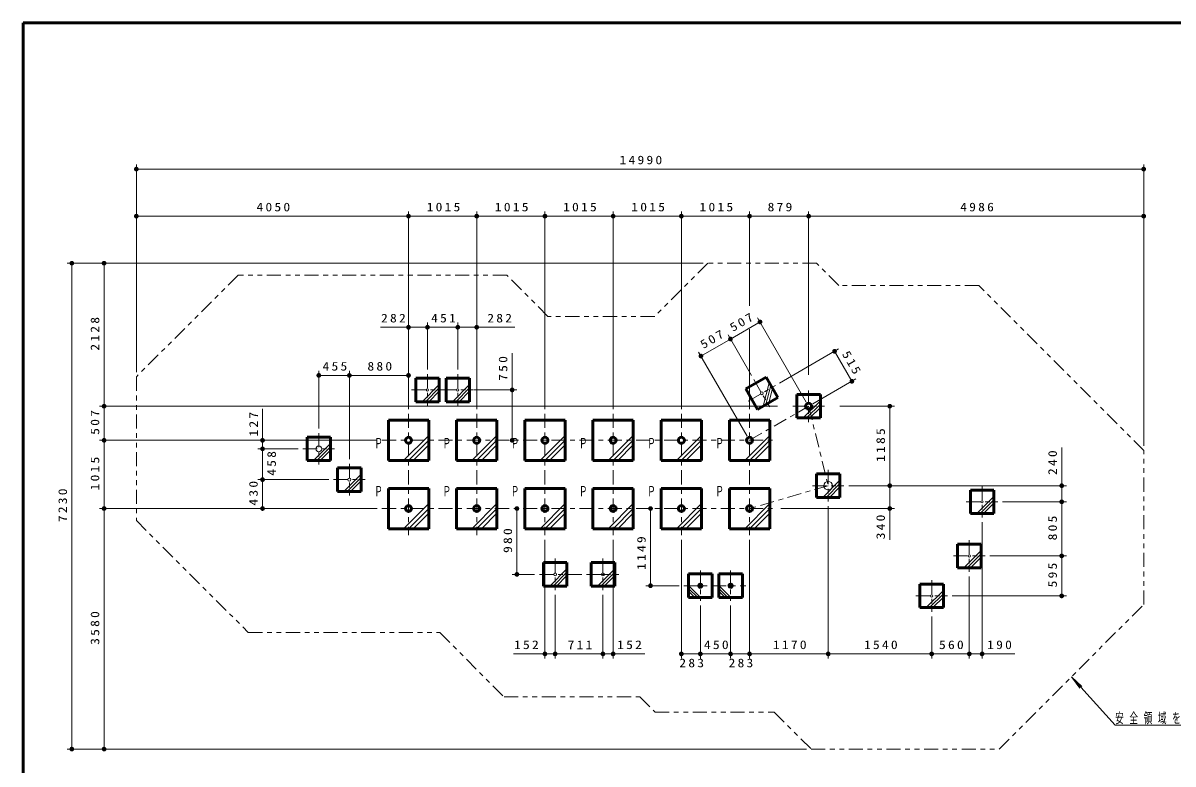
# Model space of a CAD drawing. Units: millimetres on the paper. Extents: x -385 to 0, y -594 to 267.
# Drawn here: x -385 to -140.5, y -484.5 to -327 of the extents above; entities that cross this region are included whole.
import ezdxf
from ezdxf.enums import TextEntityAlignment as Align

# ---------------------------------------------------------------- set-up
doc = ezdxf.new("R2010")
doc.units = ezdxf.units.MM
doc.linetypes.add('USER2', pattern=[6, 3, -1, 1, -1])
doc.linetypes.add('USER3', pattern=[8, 3, -1, 1, -1, 1, -1])
doc.layers.add('0_2', color=7, linetype='Continuous', lineweight=13)
doc.layers.add('LY_19', color=7, linetype='Continuous', lineweight=13)
doc.styles.add('ＭＳ ゴシック', font='')
doc.styles.get('ＭＳ ゴシック').set_extended_font_data('MS Gothic')

# ---------------------------------------------------------------- blocks, each defined once
blk = doc.blocks.new('filled_dot')
at = {"color": 0, "linetype": 'Continuous', "lineweight": -2, "const_width": 1.25}
blk.add_lwpolyline([(-0.625, 0, 1), (0.625, 0, 1)], format="xyb", close=True, dxfattribs=at)

msp = doc.modelspace()

# ---------------------------------------------------------------- linework, layer by layer
at = {"layer": '0_2'}
for p, q in [((-360.908, -401.214), (-360.908, -357.059)), ((-360.908, -358.059), (-146.77, -358.059)), ((-146.77, -416.85), (-146.77, -357.059)), ((-360.908, -368.059), (-303.054, -368.059)), ((-303.054, -409.075), (-303.054, -367.059)), ((-303.054, -368.059), (-288.554, -368.059)), ((-288.554, -409.075), (-288.554, -367.059)), ((-288.554, -368.059), (-274.054, -368.059)), ((-274.054, -409.075), (-274.054, -367.059)), ((-274.054, -368.059), (-259.554, -368.059)), ((-259.554, -409.075), (-259.554, -367.059)), ((-259.554, -368.059), (-245.054, -368.059)), ((-245.054, -409.075), (-245.054, -367.059)), ((-245.054, -368.059), (-230.554, -368.059)), ((-230.554, -387.091), (-230.554, -367.059)), ((-230.554, -368.059), (-217.997, -368.059)), ((-217.997, -401.825), (-217.997, -367.059)), ((-217.997, -368.059), (-146.77, -368.059)), ((-240.417, -378.059), (-375.622, -378.059)), ((-374.622, -481.347), (-374.622, -378.059)), ((-240.417, -378.059), (-368.765, -378.059)), ((-367.765, -408.461), (-367.765, -378.059)), ((-299.025, -400.64), (-299.025, -390.676)), ((-292.582, -400.64), (-292.582, -390.676)), ((-234.615, -394.178), (-228.336, -390.553)), ((-218.497, -407.595), (-228.836, -389.687)), ((-309.026, -391.676), (-299.025, -391.676)), ((-299.025, -391.676), (-292.582, -391.676)), ((-292.582, -391.676), (-280.445, -391.676)), ((-230.132, -401.941), (-235.115, -393.312)), ((-230.554, -409.075), (-230.554, -392.091)), ((-240.893, -397.803), (-234.615, -394.178)), ((-281.019, -397.194), (-281.019, -415.711)), ((-231.054, -414.845), (-241.393, -396.937)), ((-224.18, -403.536), (-211.626, -396.288)), ((-212.492, -396.788), (-208.813, -403.159)), ((-322.125, -413.168), (-322.125, -400.909)), ((-322.125, -401.909), (-315.625, -401.909)), ((-315.625, -419.711), (-315.625, -400.909)), ((-315.625, -401.909), (-303.054, -401.909)), ((-217.13, -407.961), (-207.947, -402.659)), ((-300.173, -407.497), (-296.525, -403.849)), ((-299.466, -407.497), (-296.525, -404.556)), ((-298.759, -407.497), (-296.525, -405.263)), ((-293.73, -407.497), (-290.082, -403.849)), ((-293.023, -407.497), (-290.082, -404.556)), ((-292.316, -407.497), (-290.082, -405.263)), ((-289.082, -404.997), (-280.019, -404.997)), ((-227.698, -408.454), (-226.363, -403.471)), ((-227.085, -408.1), (-226.009, -404.083)), ((-226.473, -407.747), (-225.655, -404.695)), ((-219.144, -410.961), (-215.497, -407.313)), ((-218.437, -410.961), (-215.497, -408.02)), ((-224.633, -408.461), (-368.765, -408.461)), ((-367.765, -415.711), (-367.765, -408.461)), ((-334.08, -417.525), (-334.08, -409.05)), ((-217.73, -410.961), (-215.497, -408.728)), ((-211.36, -408.461), (-199.752, -408.461)), ((-200.752, -408.461), (-200.752, -425.354)), ((-304.089, -419.997), (-298.768, -414.676)), ((-289.589, -419.997), (-284.268, -414.676)), ((-275.089, -419.997), (-269.768, -414.676)), ((-260.589, -419.997), (-255.268, -414.676)), ((-246.089, -419.997), (-240.768, -414.676)), ((-231.589, -419.997), (-226.268, -414.676)), ((-309.69, -415.711), (-368.765, -415.711)), ((-367.765, -430.211), (-367.765, -415.711)), ((-309.69, -415.711), (-335.08, -415.711)), ((-326.482, -417.525), (-335.08, -417.525)), ((-326.482, -417.525), (-335.08, -417.525)), ((-334.08, -424.068), (-334.08, -417.525)), ((-323.273, -420.025), (-319.625, -416.378)), ((-322.566, -420.025), (-319.625, -417.085)), ((-321.859, -420.025), (-319.625, -417.792)), ((-303.079, -419.997), (-298.768, -415.686)), ((-302.069, -419.997), (-298.768, -416.696)), ((-288.579, -419.997), (-284.268, -415.686)), ((-287.569, -419.997), (-284.268, -416.696)), ((-274.079, -419.997), (-269.768, -415.686)), ((-273.069, -419.997), (-269.768, -416.696)), ((-259.579, -419.997), (-255.268, -415.686)), ((-258.569, -419.997), (-255.268, -416.696)), ((-245.079, -419.997), (-240.768, -415.686)), ((-244.069, -419.997), (-240.768, -416.696)), ((-230.579, -419.997), (-226.268, -415.686)), ((-229.569, -419.997), (-226.268, -416.696)), ((-164.205, -417.227), (-164.205, -428.783)), ((-319.982, -424.068), (-335.08, -424.068)), ((-334.08, -430.211), (-334.08, -424.068)), ((-316.773, -426.568), (-313.125, -422.92)), ((-316.066, -426.568), (-313.125, -423.628)), ((-315.359, -426.568), (-313.125, -424.335)), ((-214.987, -427.854), (-211.34, -424.206)), ((-214.28, -427.854), (-211.34, -424.913)), ((-213.573, -427.854), (-211.34, -425.62)), ((-209.482, -425.354), (-199.752, -425.354)), ((-200.752, -425.354), (-200.752, -436.898)), ((-199.752, -425.354), (-163.205, -425.354)), ((-182.273, -431.283), (-178.625, -427.635)), ((-309.69, -430.211), (-368.765, -430.211)), ((-367.765, -481.347), (-367.765, -430.211)), ((-309.69, -430.211), (-335.08, -430.211)), ((-304.089, -434.497), (-298.768, -429.176)), ((-303.079, -434.497), (-298.768, -430.186)), ((-289.589, -434.497), (-284.268, -429.176)), ((-288.579, -434.497), (-284.268, -430.186)), ((-280.013, -430.211), (-280.013, -444.211)), ((-275.089, -434.497), (-269.768, -429.176)), ((-274.079, -434.497), (-269.768, -430.186)), ((-260.589, -434.497), (-255.268, -429.176)), ((-259.579, -434.497), (-255.268, -430.186)), ((-251.608, -446.623), (-251.608, -430.211)), ((-246.089, -434.497), (-240.768, -429.176)), ((-245.079, -434.497), (-240.768, -430.186)), ((-231.589, -434.497), (-226.268, -429.176)), ((-230.579, -434.497), (-226.268, -430.186)), ((-223.917, -430.211), (-199.752, -430.211)), ((-213.84, -429.711), (-213.84, -462.114)), ((-181.566, -431.283), (-178.625, -428.342)), ((-180.859, -431.283), (-178.625, -429.049)), ((-176.768, -428.783), (-163.205, -428.783)), ((-164.205, -428.783), (-164.205, -440.283)), ((-302.069, -434.497), (-298.768, -431.196)), ((-287.569, -434.497), (-284.268, -431.196)), ((-273.069, -434.497), (-269.768, -431.196)), ((-258.569, -434.497), (-255.268, -431.196)), ((-244.069, -434.497), (-240.768, -431.196)), ((-229.569, -434.497), (-226.268, -431.196)), ((-181.125, -433.14), (-181.125, -462.114)), ((-274.054, -436.848), (-274.054, -462.114)), ((-259.554, -436.848), (-259.554, -462.114)), ((-245.054, -436.848), (-245.054, -462.114)), ((-230.554, -436.848), (-230.554, -462.114)), ((-184.987, -442.783), (-181.34, -439.135)), ((-184.28, -442.783), (-181.34, -439.842)), ((-183.573, -442.783), (-181.34, -440.549)), ((-179.482, -440.283), (-163.205, -440.283)), ((-164.205, -440.283), (-164.205, -448.783)), ((-276.24, -444.211), (-281.013, -444.211)), ((-273.03, -446.711), (-269.382, -443.063)), ((-272.323, -446.711), (-269.382, -443.77)), ((-271.616, -446.711), (-269.382, -444.478)), ((-262.873, -446.711), (-259.225, -443.063)), ((-262.166, -446.711), (-259.225, -443.77)), ((-261.459, -446.711), (-259.225, -444.478)), ((-183.84, -444.64), (-183.84, -462.114)), ((-245.547, -446.623), (-252.608, -446.623)), ((-243.518, -446.581), (-240.976, -449.123)), ((-243.518, -447.187), (-241.582, -449.123)), ((-237.09, -446.581), (-234.547, -449.123)), ((-237.09, -447.187), (-235.154, -449.123)), ((-271.882, -448.568), (-271.882, -462.114)), ((-261.725, -448.568), (-261.725, -462.114)), ((-243.518, -447.793), (-242.188, -449.123)), ((-237.09, -447.793), (-235.76, -449.123)), ((-192.987, -451.283), (-189.34, -447.635)), ((-192.28, -451.283), (-189.34, -448.342)), ((-191.573, -451.283), (-189.34, -449.049)), ((-187.482, -448.783), (-163.205, -448.783)), ((-241.018, -450.837), (-241.018, -462.114)), ((-241.018, -450.837), (-241.018, -462.114)), ((-234.59, -450.837), (-234.59, -462.114)), ((-234.59, -450.837), (-234.59, -462.114)), ((-191.84, -453.14), (-191.84, -462.114)), ((-271.882, -461.114), (-280.76, -461.114)), ((-261.725, -461.114), (-271.882, -461.114)), ((-252.832, -461.114), (-261.725, -461.114)), ((-241.018, -461.114), (-245.054, -461.114)), ((-234.59, -461.114), (-241.018, -461.114)), ((-230.554, -461.114), (-234.59, -461.114)), ((-213.84, -461.114), (-230.554, -461.114)), ((-191.84, -461.114), (-213.84, -461.114)), ((-183.84, -461.114), (-191.84, -461.114)), ((-174.184, -461.114), (-183.84, -461.114)), ((-152.852, -476.242), (-162.129, -465.988)), ((-162.129, -465.988), (-160.318, -468.379)), ((-162.129, -465.988), (-159.93, -468.029)), ((-152.852, -476.242), (-131.852, -476.242)), ((-218.463, -481.347), (-375.622, -481.347)), ((-218.463, -481.347), (-368.765, -481.347))]:
    msp.add_line(p, q, dxfattribs=at)
at = {"layer": '0_2', "color": 140, "lineweight": 50}
for p, q in [((-301.525, -402.497), (-296.525, -402.497)), ((-301.525, -402.497), (-301.525, -407.497)), ((-296.525, -402.497), (-296.525, -407.497)), ((-295.082, -402.497), (-290.082, -402.497)), ((-295.082, -402.497), (-295.082, -407.497)), ((-290.082, -402.497), (-290.082, -407.497)), ((-231.369, -404.8), (-227.039, -402.3)), ((-227.039, -402.3), (-224.539, -406.63)), ((-231.369, -404.8), (-228.869, -409.13)), ((-296.525, -407.497), (-301.525, -407.497)), ((-290.082, -407.497), (-295.082, -407.497)), ((-224.539, -406.63), (-228.869, -409.13)), ((-220.497, -405.961), (-215.497, -405.961)), ((-220.497, -405.961), (-220.497, -410.961)), ((-215.497, -405.961), (-215.497, -410.961)), ((-298.768, -411.425), (-307.34, -411.425)), ((-307.34, -411.425), (-307.34, -419.997)), ((-298.768, -419.997), (-298.768, -411.425)), ((-284.268, -411.425), (-292.84, -411.425)), ((-292.84, -411.425), (-292.84, -419.997)), ((-284.268, -419.997), (-284.268, -411.425)), ((-269.768, -411.425), (-278.34, -411.425)), ((-278.34, -411.425), (-278.34, -419.997)), ((-269.768, -419.997), (-269.768, -411.425)), ((-255.268, -411.425), (-263.84, -411.425)), ((-263.84, -411.425), (-263.84, -419.997)), ((-255.268, -419.997), (-255.268, -411.425)), ((-240.768, -411.425), (-249.34, -411.425)), ((-249.34, -411.425), (-249.34, -419.997)), ((-240.768, -419.997), (-240.768, -411.425)), ((-226.268, -411.425), (-234.84, -411.425)), ((-234.84, -411.425), (-234.84, -419.997)), ((-226.268, -419.997), (-226.268, -411.425)), ((-215.497, -410.961), (-220.497, -410.961)), ((-324.625, -415.025), (-319.625, -415.025)), ((-324.625, -415.025), (-324.625, -420.025)), ((-319.625, -415.025), (-319.625, -420.025)), ((-319.625, -420.025), (-324.625, -420.025)), ((-307.34, -419.997), (-298.768, -419.997)), ((-292.84, -419.997), (-284.268, -419.997)), ((-278.34, -419.997), (-269.768, -419.997)), ((-263.84, -419.997), (-255.268, -419.997)), ((-249.34, -419.997), (-240.768, -419.997)), ((-234.84, -419.997), (-226.268, -419.997)), ((-318.125, -421.568), (-313.125, -421.568)), ((-318.125, -421.568), (-318.125, -426.568)), ((-313.125, -421.568), (-313.125, -426.568)), ((-216.34, -422.854), (-211.34, -422.854)), ((-216.34, -422.854), (-216.34, -427.854)), ((-211.34, -422.854), (-211.34, -427.854)), ((-313.125, -426.568), (-318.125, -426.568)), ((-298.768, -425.925), (-307.34, -425.925)), ((-307.34, -425.925), (-307.34, -434.497)), ((-298.768, -434.497), (-298.768, -425.925)), ((-284.268, -425.925), (-292.84, -425.925)), ((-292.84, -425.925), (-292.84, -434.497)), ((-284.268, -434.497), (-284.268, -425.925)), ((-269.768, -425.925), (-278.34, -425.925)), ((-278.34, -425.925), (-278.34, -434.497)), ((-269.768, -434.497), (-269.768, -425.925)), ((-255.268, -425.925), (-263.84, -425.925)), ((-263.84, -425.925), (-263.84, -434.497)), ((-255.268, -434.497), (-255.268, -425.925)), ((-240.768, -425.925), (-249.34, -425.925)), ((-249.34, -425.925), (-249.34, -434.497)), ((-240.768, -434.497), (-240.768, -425.925)), ((-226.268, -425.925), (-234.84, -425.925)), ((-234.84, -425.925), (-234.84, -434.497)), ((-226.268, -434.497), (-226.268, -425.925)), ((-183.625, -426.283), (-178.625, -426.283)), ((-183.625, -426.283), (-183.625, -431.283)), ((-178.625, -426.283), (-178.625, -431.283)), ((-211.34, -427.854), (-216.34, -427.854)), ((-178.625, -431.283), (-183.625, -431.283)), ((-307.34, -434.497), (-298.768, -434.497)), ((-292.84, -434.497), (-284.268, -434.497)), ((-278.34, -434.497), (-269.768, -434.497)), ((-263.84, -434.497), (-255.268, -434.497)), ((-249.34, -434.497), (-240.768, -434.497)), ((-234.84, -434.497), (-226.268, -434.497)), ((-186.34, -437.783), (-181.34, -437.783)), ((-186.34, -437.783), (-186.34, -442.783)), ((-181.34, -437.783), (-181.34, -442.783)), ((-274.382, -441.711), (-269.382, -441.711)), ((-274.382, -441.711), (-274.382, -446.711)), ((-269.382, -441.711), (-269.382, -446.711)), ((-264.225, -441.711), (-259.225, -441.711)), ((-264.225, -441.711), (-264.225, -446.711)), ((-259.225, -441.711), (-259.225, -446.711)), ((-243.518, -444.123), (-238.518, -444.123)), ((-243.518, -449.123), (-243.518, -444.123)), ((-238.518, -449.123), (-238.518, -444.123)), ((-237.09, -444.123), (-232.09, -444.123)), ((-237.09, -449.123), (-237.09, -444.123)), ((-232.09, -449.123), (-232.09, -444.123)), ((-181.34, -442.783), (-186.34, -442.783)), ((-269.382, -446.711), (-274.382, -446.711)), ((-259.225, -446.711), (-264.225, -446.711)), ((-194.34, -446.283), (-189.34, -446.283)), ((-194.34, -446.283), (-194.34, -451.283)), ((-189.34, -446.283), (-189.34, -451.283)), ((-238.518, -449.123), (-243.518, -449.123)), ((-232.09, -449.123), (-237.09, -449.123)), ((-189.34, -451.283), (-194.34, -451.283))]:
    msp.add_line(p, q, dxfattribs=at)
at = {"layer": '0_2', "linetype": 'USER2'}
for p, q in [((-299.025, -401.64), (-299.025, -408.354)), ((-292.582, -401.64), (-292.582, -408.354)), ((-229.632, -402.807), (-226.275, -408.622)), ((-302.382, -404.997), (-295.668, -404.997)), ((-295.94, -404.997), (-289.225, -404.997)), ((-230.861, -407.393), (-225.046, -404.036)), ((-217.997, -405.104), (-217.997, -411.818)), ((-303.054, -410.075), (-303.054, -435.848)), ((-288.554, -410.075), (-288.554, -435.848)), ((-274.054, -410.075), (-274.054, -435.848)), ((-259.554, -410.075), (-259.554, -435.848)), ((-245.054, -410.075), (-245.054, -435.848)), ((-230.554, -415.711), (-217.997, -408.461)), ((-230.554, -410.075), (-230.554, -435.848)), ((-221.354, -408.461), (-214.639, -408.461)), ((-217.997, -408.461), (-213.84, -425.354)), ((-322.125, -414.168), (-322.125, -420.883)), ((-325.482, -417.525), (-318.768, -417.525)), ((-308.69, -415.711), (-224.917, -415.711)), ((-315.625, -420.711), (-315.625, -427.425)), ((-213.84, -421.997), (-213.84, -428.711)), ((-318.982, -424.068), (-312.268, -424.068)), ((-213.84, -425.354), (-230.554, -430.211)), ((-217.197, -425.354), (-210.482, -425.354)), ((-181.125, -425.425), (-181.125, -432.14)), ((-308.69, -430.211), (-224.917, -430.211)), ((-184.482, -428.783), (-177.768, -428.783)), ((-183.84, -436.925), (-183.84, -443.64)), ((-271.882, -440.854), (-271.882, -447.568)), ((-261.725, -440.854), (-261.725, -447.568)), ((-187.197, -440.283), (-180.482, -440.283)), ((-275.24, -444.211), (-258.368, -444.211)), ((-275.24, -444.211), (-268.525, -444.211)), ((-265.082, -444.211), (-258.368, -444.211)), ((-241.018, -443.409), (-241.018, -449.837)), ((-234.59, -443.409), (-234.59, -449.837)), ((-244.547, -446.623), (-231.375, -446.623)), ((-191.84, -445.425), (-191.84, -452.14)), ((-195.197, -448.783), (-188.482, -448.783))]:
    msp.add_line(p, q, dxfattribs=at)
at = {"layer": '0_2', "linetype": 'USER3'}
msp.add_lwpolyline([(-217.463, -481.347), (-177.489, -481.347), (-146.77, -450.628), (-146.77, -417.85), (-181.814, -382.807), (-211.563, -382.807), (-216.312, -378.059), (-239.417, -378.059), (-250.719, -389.36), (-273.402, -389.36), (-282.162, -380.601), (-339.295, -380.601), (-360.908, -402.214), (-360.908, -432.762), (-337.108, -456.562), (-296.414, -456.562), (-282.736, -470.241), (-253.864, -470.241), (-250.628, -473.477), (-225.333, -473.477)], close=True, dxfattribs=at)
at = {"layer": '0_2'}
for centre, radius in [((-299.025, -404.997), 0.239), ((-292.582, -404.997), 0.239), ((-227.954, -405.715), 0.301), ((-322.125, -417.525), 0.636), ((-315.625, -424.068), 0.345), ((-213.84, -425.354), 0.907), ((-181.125, -428.783), 0.237), ((-183.84, -440.283), 0.237), ((-271.882, -444.211), 0.301), ((-261.725, -444.211), 0.301), ((-191.84, -448.783), 0.237)]:
    msp.add_circle(centre, radius, dxfattribs=at)
at = {"layer": '0_2', "color": 140, "lineweight": 50}
for centre, radius in [((-217.997, -408.461), 0.636), ((-303.054, -415.711), 0.636), ((-303.054, -415.711), 0.636), ((-303.054, -415.711), 0.636), ((-288.554, -415.711), 0.636), ((-288.554, -415.711), 0.636), ((-288.554, -415.711), 0.636), ((-274.054, -415.711), 0.636), ((-274.054, -415.711), 0.636), ((-274.054, -415.711), 0.636), ((-274.054, -415.711), 0.636), ((-274.054, -415.711), 0.636), ((-259.554, -415.711), 0.636), ((-259.554, -415.711), 0.636), ((-259.554, -415.711), 0.636), ((-245.054, -415.711), 0.636), ((-245.054, -415.711), 0.636), ((-245.054, -415.711), 0.636), ((-230.554, -415.711), 0.636), ((-230.554, -415.711), 0.636), ((-230.554, -415.711), 0.636), ((-303.054, -430.211), 0.636), ((-303.054, -430.211), 0.636), ((-288.554, -430.211), 0.636), ((-288.554, -430.211), 0.636), ((-274.054, -430.211), 0.636), ((-274.054, -430.211), 0.636), ((-274.054, -430.211), 0.636), ((-259.554, -430.211), 0.636), ((-259.554, -430.211), 0.636), ((-245.054, -430.211), 0.636), ((-245.054, -430.211), 0.636), ((-230.554, -430.211), 0.636), ((-230.554, -430.211), 0.636), ((-241.018, -446.623), 0.347), ((-234.59, -446.623), 0.347)]:
    msp.add_circle(centre, radius, dxfattribs=at)
at = {"layer": 'LY_19', "lineweight": 50}
for p, q in [((-385, -327), (-385, -594)), ((0, -327), (-385, -327))]:
    msp.add_line(p, q, dxfattribs=at)

# ---------------------------------------------------------------- block references
at = {"layer": '0_2', "xscale": 0.4, "yscale": 0.4}
for p in [(-360.908, -358.059), (-360.908, -368.059), (-303.054, -368.059), (-288.554, -368.059), (-274.054, -368.059), (-259.554, -368.059), (-245.054, -368.059), (-230.554, -368.059), (-217.997, -368.059), (-303.054, -391.676), (-299.025, -391.676), (-292.582, -391.676), (-322.125, -401.909), (-315.625, -401.909), (-274.054, -461.114), (-271.882, -461.114), (-261.725, -461.114), (-245.054, -461.114), (-241.018, -461.114), (-234.59, -461.114), (-230.554, -461.114), (-213.84, -461.114), (-191.84, -461.114), (-183.84, -461.114)]:
    msp.add_blockref('filled_dot', p, dxfattribs=at)
for p, rotation in [((-146.77, -358.059), 180), ((-303.054, -368.059), 180), ((-288.554, -368.059), 180), ((-274.054, -368.059), 180), ((-259.554, -368.059), 180), ((-245.054, -368.059), 180), ((-230.554, -368.059), 180), ((-217.997, -368.059), 180), ((-146.77, -368.059), 180), ((-374.622, -378.059), 270), ((-367.765, -378.059), 270), ((-228.336, -390.553), 210), ((-299.025, -391.676), 180), ((-292.582, -391.676), 180), ((-288.554, -391.676), 180), ((-234.615, -394.178), 210), ((-234.615, -394.178), 30), ((-240.893, -397.803), 30), ((-212.492, -396.788), 300), ((-315.625, -401.909), 180), ((-303.054, -401.909), 180), ((-208.813, -403.159), 120), ((-281.019, -404.997), 270), ((-367.765, -408.461), 270), ((-367.765, -408.461), 90), ((-200.752, -408.461), 270), ((-367.765, -415.711), 270), ((-367.765, -415.711), 90), ((-334.08, -415.711), 270), ((-281.019, -415.711), 90), ((-334.08, -417.525), 90), ((-334.08, -417.525), 270), ((-334.08, -424.068), 90), ((-334.08, -424.068), 270), ((-200.752, -425.354), 90), ((-200.752, -425.354), 270), ((-164.205, -425.354), 270), ((-367.765, -430.211), 270), ((-367.765, -430.211), 90), ((-334.08, -430.211), 90), ((-280.013, -430.211), 270), ((-251.608, -430.211), 270), ((-200.752, -430.211), 90), ((-164.205, -428.783), 270), ((-164.205, -428.783), 90), ((-164.205, -440.283), 270), ((-164.205, -440.283), 90), ((-280.013, -444.211), 90), ((-251.608, -446.623), 90), ((-164.205, -448.783), 90), ((-271.882, -461.114), 180), ((-261.725, -461.114), 180), ((-259.554, -461.114), 180), ((-241.018, -461.114), 180), ((-234.59, -461.114), 180), ((-230.554, -461.114), 180), ((-213.84, -461.114), 180), ((-191.84, -461.114), 180), ((-183.84, -461.114), 180), ((-181.125, -461.114), 180), ((-374.622, -481.347), 90), ((-367.765, -481.347), 90)]:
    msp.add_blockref('filled_dot', p, dxfattribs=dict(at, rotation=rotation))

# ---------------------------------------------------------------- texts
at = {"layer": '0_2', "style": 'ＭＳ ゴシック', "width": 0.6}
for p in [(-310.34, -415.211), (-295.84, -415.211), (-281.34, -415.211), (-266.84, -415.211), (-252.34, -415.211), (-237.84, -415.211), (-310.34, -425.425), (-295.84, -425.425), (-281.34, -425.425), (-266.84, -425.425), (-252.34, -425.425), (-237.84, -425.425)]:
    msp.add_text('Ｐ', height=2.199, dxfattribs=at).set_placement(p, align=Align.TOP_LEFT)
at = {"layer": '0_2', "style": 'ＭＳ ゴシック'}
for s, insert, char_height, attachment_point in [('\\T1.33;\\W1.15;14990', (-253.427, -357.059), 1.833, 8), ('\\T1.33;\\W1.15;4050', (-331.553, -367.059), 1.833, 8), ('\\T1.33;\\W1.15;1015', (-295.383, -367.059), 1.833, 8), ('\\T1.33;\\W1.15;1015', (-280.883, -367.059), 1.833, 8), ('\\T1.33;\\W1.15;1015', (-266.383, -367.059), 1.833, 8), ('\\T1.33;\\W1.15;1015', (-251.883, -367.059), 1.833, 8), ('\\T1.33;\\W1.15;1015', (-237.383, -367.059), 1.833, 8), ('\\T1.33;\\W1.15;879', (-223.859, -367.059), 1.833, 8), ('\\T1.33;\\W1.15;4986', (-181.967, -367.059), 1.833, 8), ('\\T1.33;\\W1.15;282', (-306.026, -390.676), 1.833, 8), ('\\T1.33;\\W1.15;451', (-295.387, -390.676), 1.833, 8), ('\\T1.33;\\W1.15;282', (-283.445, -390.676), 1.833, 8), ('\\T1.33;\\W1.15;455', (-318.459, -400.909), 1.833, 8), ('\\T1.33;\\W1.15;880', (-308.924, -400.909), 1.833, 8), ('\\T1.33;\\W1.15;152', (-277.76, -460.114), 1.833, 8), ('\\T1.33;\\W1.15;711', (-266.375, -460.114), 1.833, 8), ('\\T1.33;\\W1.15;152', (-255.832, -460.114), 1.833, 8), ('\\T1.33;\\W1.15;450', (-237.389, -460.114), 1.833, 8), ('\\T1.33;\\W1.15;1170', (-221.776, -460.114), 1.833, 8), ('\\T1.33;\\W1.15;1540', (-202.416, -460.114), 1.833, 8), ('\\T1.33;\\W1.15;560', (-187.424, -460.114), 1.833, 8), ('\\T1.33;\\W1.15;190', (-177.184, -460.114), 1.833, 8), ('\\T1.33;\\W1.15;283', (-242.619, -462.114), 1.833, 2), ('\\T1.33;\\W1.15;283', (-232.155, -462.114), 1.833, 2), ('\\T1.64;\\W0.6;安全領域を示す', (-152.852, -476.092), 2.199, 7)]:
    msp.add_mtext(s, dxfattribs=dict(at, insert=insert, char_height=char_height, attachment_point=attachment_point))
at = {"layer": '0_2', "char_height": 1.833, "style": 'ＭＳ ゴシック'}
for s, insert, attachment_point, rotation in [('\\T1.33;\\W1.15;507', (-231.616, -391.292), 8, 30), ('\\T1.33;\\W1.15;2128', (-368.765, -392.832), 8, 90), ('\\T1.33;\\W1.15;507', (-237.894, -394.917), 8, 30), ('\\T1.33;\\W1.15;750', (-282.019, -400.194), 8, 90), ('\\T1.33;\\W1.15;515', (-209.578, -399.834), 8, 300), ('\\T1.33;\\W1.15;507', (-368.765, -411.671), 8, 90), ('\\T1.33;\\W1.15;127', (-335.08, -412.05), 8, 90), ('\\T1.33;\\W1.15;1185', (-201.752, -416.487), 8, 90), ('\\T1.33;\\W1.15;240', (-165.205, -420.227), 8, 90), ('\\T1.33;\\W1.15;1015', (-368.765, -422.54), 8, 90), ('\\T1.33;\\W1.15;458', (-333.08, -420.38), 2, 90), ('\\T1.33;\\W1.15;430', (-335.08, -426.725), 8, 90), ('\\T1.33;\\W1.15;7230', (-375.622, -429.294), 8, 90), ('\\T1.33;\\W1.15;340', (-201.752, -433.898), 8, 90), ('\\T1.33;\\W1.15;805', (-165.205, -434.117), 8, 90), ('\\T1.33;\\W1.15;980', (-281.013, -436.796), 8, 90), ('\\T1.33;\\W1.15;1149', (-252.608, -439.452), 8, 90), ('\\T1.33;\\W1.15;595', (-165.205, -444.116), 8, 90), ('\\T1.33;\\W1.15;3580', (-368.765, -455.37), 8, 90)]:
    msp.add_mtext(s, dxfattribs=dict(at, insert=insert, attachment_point=attachment_point, rotation=rotation))

doc.saveas('drawing.dxf')
